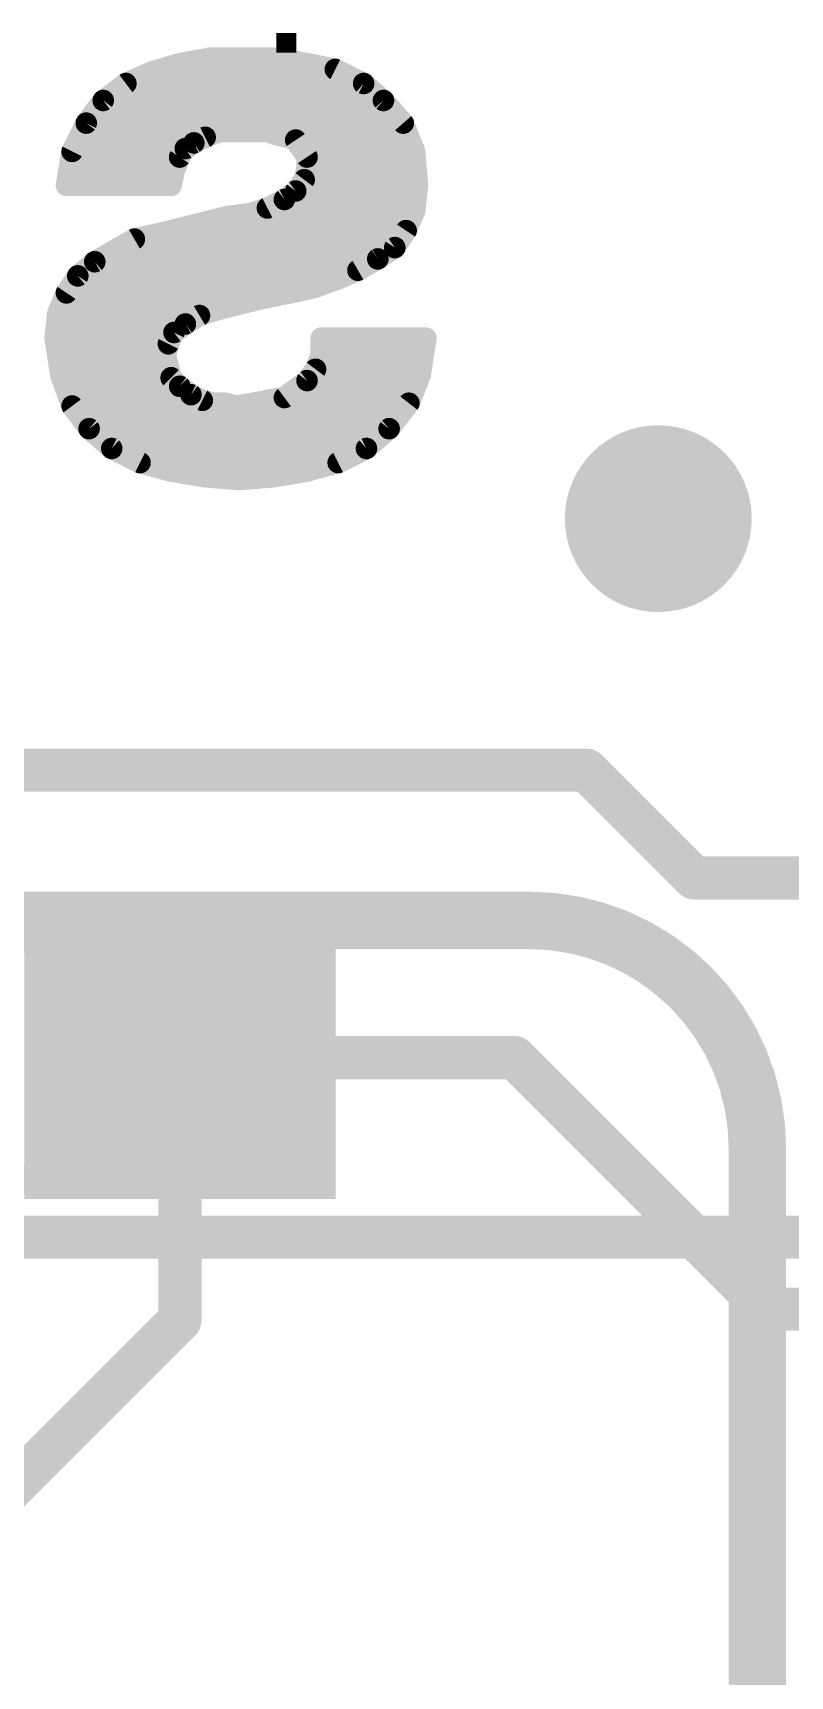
# Model space of a CAD drawing. Extents: x -41 to 66, y -18 to 26.
# Drawn here: x 19.38 to 22.06, y 16.23 to 22.04 of the extents above; entities that cross this region are included whole.
import ezdxf

# ---------------------------------------------------------------- set-up
doc = ezdxf.new("R2010")
doc.units = 0
for name, color, linetype in [('1', 12, 'CONTINUOUS'), ('16', 132, 'CONTINUOUS'), ('18', 110, 'CONTINUOUS'), ('21', 41, 'CONTINUOUS'), ('22', 40, 'CONTINUOUS'), ('51', 53, 'CONTINUOUS')]:
    doc.layers.add(name, color=color, linetype=linetype)

# ---------------------------------------------------------------- blocks, each defined once
blk = doc.blocks.new('RECT')
blk.add_solid([(-0.5, -0.5), (0.5, -0.5), (-0.5, 0.5), (0.5, 0.5)])
blk = doc.blocks.new('ROUNDV')
at = {"const_width": 0.5}
blk.add_lwpolyline([(0, -0.25, 1), (0, 0.25, 1), (0, -0.25)], format="xyb", dxfattribs=at)

msp = doc.modelspace()

# ---------------------------------------------------------------- linework, layer by layer
at = {"layer": '1', "const_width": 0.1524}
for points in [[(21.336, 19.431), (19.304, 19.431)], [(21.717, 19.05), (21.336, 19.431)], [(23.026, 19.05), (21.717, 19.05)], [(19.9, 17.487), (19.9, 18.415)], [(21.082, 18.415), (19.9, 18.415)], [(21.971, 17.526), (21.082, 18.415)], [(23.026, 17.526), (21.971, 17.526)], [(19.05, 16.637), (19.9, 17.487)]]:
    msp.add_lwpolyline(points, dxfattribs=at)
at = {"layer": '1', "const_width": 0.0762}
for points in [[(21.3629, 19.4579, 1), (21.3091, 19.4041)], [(21.336, 19.3929, 1), (21.336, 19.4691)], [(21.717, 19.0881, 1), (21.717, 19.0119)], [(21.6901, 19.0231, 1), (21.7439, 19.0769)], [(19.9381, 18.415, 1), (19.8619, 18.415)], [(19.9, 18.4531, 1), (19.9, 18.3769)], [(21.1089, 18.4419, 1), (21.0551, 18.3881)], [(21.082, 18.3769, 1), (21.082, 18.4531)], [(21.971, 17.5641, 1), (21.971, 17.4879)], [(19.9269, 17.4601, 1), (19.8731, 17.5139)], [(21.9441, 17.4991, 1), (21.9979, 17.5529)], [(19.8619, 17.487, 1), (19.9381, 17.487)]]:
    msp.add_lwpolyline(points, format="xyb", dxfattribs=at)
at = {"layer": '16', "const_width": 0.1524}
msp.add_lwpolyline([(27.5336, 17.78), (17.907, 17.78)], dxfattribs=at)
at = {"layer": '22'}
for points, const_width in [([(19.899, 21.928), (19.799, 21.898)], 0.0762), ([(20.009, 21.948), (19.899, 21.928)], 0.0762), ([(19.9958, 21.9456), (20.2522, 21.9456)], 0.0762), ([(20.239, 21.948), (20.009, 21.948)], 0.0762), ([(20.349, 21.928), (20.239, 21.948)], 0.0762), ([(20.449, 21.908), (20.349, 21.928)], 0.0762), ([(19.799, 21.898), (19.709, 21.858)], 0.0762), ([(19.7347, 21.8694), (20.5262, 21.8694)], 0.0762), ([(20.549, 21.858), (20.449, 21.908)], 0.0762), ([(19.709, 21.858), (19.629, 21.798)], 0.0762), ([(20.619, 21.798), (20.549, 21.858)], 0.0762), ([(19.629, 21.798), (19.569, 21.718)], 0.0762), ([(19.6254, 21.7932), (20.6232, 21.7932)], 0.0762), ([(20.689, 21.718), (20.619, 21.798)], 0.0762), ([(19.569, 21.718), (19.519, 21.618)], 0.0762), ([(19.5685, 21.717), (20.6894, 21.717)], 0.0762), ([(19.989, 21.668), (20.039, 21.688)], 0.0762), ([(20.039, 21.688), (20.209, 21.688)], 0.0762), ([(20.209, 21.688), (20.239, 21.678)], 0.0762), ([(20.729, 21.618), (20.689, 21.718)], 0.0762), ([(19.5304, 21.6408), (19.9382, 21.6408)], 0.0762), ([(19.899, 21.598), (19.919, 21.628)], 0.0762), ([(19.919, 21.628), (19.949, 21.648)], 0.0762), ([(19.949, 21.648), (19.989, 21.668)], 0.0762), ([(20.239, 21.678), (20.279, 21.668)], 0.0762), ([(20.279, 21.668), (20.309, 21.658)], 0.0762), ([(20.309, 21.658), (20.349, 21.598)], 0.0762), ([(20.3205, 21.6408), (20.7199, 21.6408)], 0.0762), ([(19.519, 21.618), (19.499, 21.498)], 0.0762), ([(19.879, 21.548), (19.899, 21.598)], 0.0762), ([(20.349, 21.598), (20.349, 21.558)], 0.0762), ([(20.739, 21.498), (20.729, 21.618)], 0.0762), ([(19.5101, 21.5646), (19.8856, 21.5646)], 0.0762), ([(19.869, 21.498), (19.879, 21.548)], 0.0762), ([(20.339, 21.518), (20.309, 21.478)], 0.0762), ([(20.349, 21.558), (20.339, 21.518)], 0.0762), ([(20.349, 21.5646), (20.7335, 21.5646)], 0.0762), ([(19.499, 21.498), (19.869, 21.498)], 0.0762), ([(20.309, 21.478), (20.269, 21.448)], 0.0762), ([(20.3168, 21.4884), (20.7379, 21.4884)], 0.0762), ([(20.729, 21.408), (20.739, 21.498)], 0.0762), ([(20.149, 21.398), (20.069, 21.388)], 0.0762), ([(20.209, 21.418), (20.149, 21.398)], 0.0762), ([(20.1916, 21.4122), (20.7295, 21.4122)], 0.0762), ([(20.269, 21.448), (20.209, 21.418)], 0.0762), ([(20.699, 21.338), (20.729, 21.408)], 0.0762), ([(20.069, 21.388), (19.829, 21.328)], 0.0762), ([(20.659, 21.278), (20.699, 21.338)], 0.0762), ([(19.739, 21.308), (19.599, 21.228)], 0.0762), ([(19.829, 21.328), (19.739, 21.308)], 0.0762), ([(19.861, 21.336), (20.6977, 21.336)], 0.0762), ([(20.599, 21.238), (20.659, 21.278)], 0.0762), ([(19.599, 21.228), (19.539, 21.178)], 0.0762), ([(19.6547, 21.2598), (20.6317, 21.2598)], 0.0762), ([(20.529, 21.198), (20.599, 21.238)], 0.0762), ([(19.539, 21.178), (19.499, 21.118)], 0.0762), ([(19.5457, 21.1836), (20.4954, 21.1836)], 0.0762), ([(20.379, 21.138), (20.459, 21.168)], 0.0762), ([(20.459, 21.168), (20.529, 21.198)], 0.0762), ([(19.499, 21.118), (19.469, 21.048)], 0.0762), ([(19.4945, 21.1074), (20.236, 21.1074)], 0.0762), ([(20.189, 21.098), (20.289, 21.118)], 0.0762), ([(20.289, 21.118), (20.379, 21.138)], 0.0762), ([(19.469, 21.048), (19.459, 20.958)], 0.0762), ([(19.969, 21.038), (20.029, 21.058)], 0.0762), ([(20.029, 21.058), (20.189, 21.098)], 0.0762), ([(19.4671, 21.0312), (19.9577, 21.0312)], 0.0762), ([(19.879, 20.978), (19.919, 21.008)], 0.0762), ([(19.919, 21.008), (19.969, 21.038)], 0.0762), ([(19.459, 20.958), (19.479, 20.828)], 0.0762), ([(19.4595, 20.955), (19.8675, 20.955)], 0.0762), ([(19.849, 20.898), (19.859, 20.938)], 0.0762), ([(19.859, 20.938), (19.879, 20.978)], 0.0762), ([(20.399, 20.958), (20.399, 20.898)], 0.0762), ([(20.769, 20.958), (20.399, 20.958)], 0.0762), ([(20.399, 20.955), (20.7685, 20.955)], 0.0762), ([(20.749, 20.828), (20.769, 20.958)], 0.0762), ([(19.4712, 20.8788), (19.8538, 20.8788)], 0.0762), ([(19.869, 20.818), (19.849, 20.898)], 0.0762), ([(20.399, 20.898), (20.379, 20.848)], 0.0762), ([(20.3913, 20.8788), (20.7568, 20.8788)], 0.0762), ([(19.479, 20.828), (19.519, 20.718)], 0.0762), ([(19.899, 20.788), (19.869, 20.818)], 0.0762), ([(20.379, 20.848), (20.349, 20.808)], 0.0762), ([(20.709, 20.728), (20.749, 20.828)], 0.0762), ([(19.4882, 20.8026), (19.8844, 20.8026)], 0.0762), ([(19.939, 20.758), (19.899, 20.788)], 0.0762), ([(19.979, 20.738), (19.939, 20.758)], 0.0762), ([(20.349, 20.808), (20.269, 20.748)], 0.0762), ([(20.3418, 20.8026), (20.7388, 20.8026)], 0.0762), ([(19.5159, 20.7264), (20.0654, 20.7264)], 0.0762), ([(19.519, 20.718), (19.579, 20.638)], 0.0762), ([(20.019, 20.728), (19.979, 20.738)], 0.0762), ([(20.059, 20.728), (20.019, 20.728)], 0.0762), ([(20.099, 20.718), (20.059, 20.728)], 0.0762), ([(20.159, 20.728), (20.099, 20.718)], 0.0762), ([(20.1494, 20.7264), (20.7078, 20.7264)], 0.0762), ([(20.209, 20.738), (20.159, 20.728)], 0.0762), ([(20.269, 20.748), (20.209, 20.738)], 0.0762), ([(20.639, 20.638), (20.709, 20.728)], 0.0762), ([(19.5699, 20.6502), (20.6485, 20.6502)], 0.0762), ([(19.579, 20.638), (19.659, 20.568)], 0.0762), ([(20.559, 20.568), (20.639, 20.638)], 0.0762), ([(19.6521, 20.574), (20.5659, 20.574)], 0.0762), ([(19.659, 20.568), (19.759, 20.518)], 0.0762), ([(20.459, 20.518), (20.559, 20.568)], 0.0762), ([(19.759, 20.518), (19.869, 20.488)], 0.0762), ([(19.8331, 20.4978), (20.3849, 20.4978)], 0.0762), ([(19.869, 20.488), (19.989, 20.468)], 0.0762), ([(19.989, 20.468), (20.109, 20.458)], 0.0762), ([(20.109, 20.458), (20.229, 20.468)], 0.0762), ([(20.229, 20.468), (20.349, 20.488)], 0.0762), ([(20.349, 20.488), (20.459, 20.518)], 0.0762), ([(16.94, 18.9), (21.1338, 18.9)], 0.2032), ([(21.94, 18.0938), (21.94, 16.1)], 0.2032)]:
    msp.add_lwpolyline(points, dxfattribs=dict(at, const_width=const_width))
for points, const_width in [([(19.8956, 21.9467, 1), (19.9024, 21.9093)], 0.0381), ([(19.9045, 21.9098, 1), (19.8935, 21.9462)], 0.0381), ([(19.9958, 21.9647, 1), (19.9958, 21.9266)], 0.0381), ([(20.009, 21.9671, 1), (20.009, 21.929)], 0.0381), ([(20.0124, 21.9293, 1), (20.0056, 21.9667)], 0.0381), ([(20.2424, 21.9667, 1), (20.2356, 21.9293)], 0.0381), ([(20.239, 21.929, 1), (20.239, 21.9671)], 0.0381), ([(20.2522, 21.9266, 1), (20.2522, 21.9647)], 0.0381), ([(20.3527, 21.9467, 1), (20.3453, 21.9093)], 0.0381), ([(20.3456, 21.9093, 1), (20.3524, 21.9467)], 0.0381), ([(19.7347, 21.8885, 1), (19.7347, 21.8504)], 0.0381), ([(19.7935, 21.9162, 1), (19.8045, 21.8798)], 0.0381), ([(19.8067, 21.8806, 1), (19.7913, 21.9154)], 0.0381), ([(20.4575, 21.925, 1), (20.4405, 21.891)], 0.0381), ([(20.4453, 21.8893, 1), (20.4527, 21.9267)], 0.0381), ([(20.5262, 21.8504, 1), (20.5262, 21.8885)], 0.0381), ([(19.7013, 21.8754, 1), (19.7167, 21.8406)], 0.0381), ([(19.7204, 21.8428, 1), (19.6976, 21.8732)], 0.0381), ([(20.5614, 21.8725, 1), (20.5366, 21.8435)], 0.0381), ([(20.5405, 21.841, 1), (20.5575, 21.875)], 0.0381), ([(19.6254, 21.8123, 1), (19.6254, 21.7742)], 0.0381), ([(19.6176, 21.8132, 1), (19.6404, 21.7828)], 0.0381), ([(19.6442, 21.7866, 1), (19.6138, 21.8094)], 0.0381), ([(20.6333, 21.8105, 1), (20.6047, 21.7855)], 0.0381), ([(20.6066, 21.7835, 1), (20.6314, 21.8125)], 0.0381), ([(20.6232, 21.7742, 1), (20.6232, 21.8123)], 0.0381), ([(19.5685, 21.7361, 1), (19.5685, 21.698)], 0.0381), ([(19.5538, 21.7294, 1), (19.5842, 21.7066)], 0.0381), ([(19.586, 21.7095, 1), (19.552, 21.7265)], 0.0381), ([(20.039, 21.7071, 1), (20.039, 21.669)], 0.0381), ([(20.0461, 21.6703, 1), (20.0319, 21.7057)], 0.0381), ([(20.215, 21.7061, 1), (20.203, 21.6699)], 0.0381), ([(20.209, 21.669, 1), (20.209, 21.7071)], 0.0381), ([(20.7067, 21.7251, 1), (20.6713, 21.7109)], 0.0381), ([(20.6747, 21.7055, 1), (20.7033, 21.7305)], 0.0381), ([(20.6894, 21.698, 1), (20.6894, 21.7361)], 0.0381), ([(19.5304, 21.6599, 1), (19.5304, 21.6218)], 0.0381), ([(19.9349, 21.6174, 1), (19.9031, 21.6386)], 0.0381), ([(19.9405, 21.665, 1), (19.9575, 21.631)], 0.0381), ([(19.9382, 21.6218, 1), (19.9382, 21.6599)], 0.0381), ([(19.9596, 21.6321, 1), (19.9384, 21.6639)], 0.0381), ([(19.9819, 21.6857, 1), (19.9961, 21.6503)], 0.0381), ([(19.9975, 21.651, 1), (19.9805, 21.685)], 0.0381), ([(20.2436, 21.6965, 1), (20.2344, 21.6595)], 0.0381), ([(20.233, 21.6599, 1), (20.245, 21.6961)], 0.0381), ([(20.285, 21.6861, 1), (20.273, 21.6499)], 0.0381), ([(20.2744, 21.6495, 1), (20.2836, 21.6865)], 0.0381), ([(20.3249, 21.6686, 1), (20.2931, 21.6474)], 0.0381), ([(20.3205, 21.6599, 1), (20.3205, 21.6218)], 0.0381), ([(20.303, 21.6399, 1), (20.315, 21.6761)], 0.0381), ([(20.7199, 21.6218, 1), (20.7199, 21.6599)], 0.0381), ([(19.502, 21.6265, 1), (19.536, 21.6095)], 0.0381), ([(19.5378, 21.6149, 1), (19.5002, 21.6211)], 0.0381), ([(19.8831, 21.6086, 1), (19.9149, 21.5874)], 0.0381), ([(19.9167, 21.5909, 1), (19.8813, 21.6051)], 0.0381), ([(19.9084, 21.6439, 1), (19.9296, 21.6121)], 0.0381), ([(20.3681, 21.598, 1), (20.33, 21.598)], 0.0381), ([(20.3331, 21.5874, 1), (20.3649, 21.6086)], 0.0381), ([(20.748, 21.6196, 1), (20.71, 21.6164)], 0.0381), ([(20.7113, 21.6109, 1), (20.7467, 21.6251)], 0.0381), ([(19.5101, 21.5837, 1), (19.5101, 21.5456)], 0.0381), ([(19.8613, 21.5551, 1), (19.8967, 21.5409)], 0.0381), ([(19.8977, 21.5443, 1), (19.8603, 21.5517)], 0.0381), ([(19.8856, 21.5456, 1), (19.8856, 21.5837)], 0.0381), ([(20.3542, 21.5066, 1), (20.3238, 21.5294)], 0.0381), ([(20.349, 21.5837, 1), (20.349, 21.5456)], 0.0381), ([(20.33, 21.558, 1), (20.3681, 21.558)], 0.0381), ([(20.3675, 21.5534, 1), (20.3305, 21.5626)], 0.0381), ([(20.7335, 21.5456, 1), (20.7335, 21.5837)], 0.0381), ([(19.499, 21.5171, 1), (19.499, 21.479)], 0.0381), ([(19.4802, 21.5011, 1), (19.5178, 21.4949)], 0.0381), ([(19.8503, 21.5017, 1), (19.8877, 21.4943)], 0.0381), ([(19.869, 21.479, 1), (19.869, 21.5171)], 0.0381), ([(20.2938, 21.4894, 1), (20.3242, 21.4666)], 0.0381), ([(20.3204, 21.4628, 1), (20.2976, 21.4932)], 0.0381), ([(20.3168, 21.5075, 1), (20.3168, 21.4694)], 0.0381), ([(20.3205, 21.5226, 1), (20.3575, 21.5134)], 0.0381), ([(20.72, 21.4964, 1), (20.758, 21.4996)], 0.0381), ([(20.7579, 21.4959, 1), (20.7201, 21.5001)], 0.0381), ([(20.7379, 21.4694, 1), (20.7379, 21.5075)], 0.0381), ([(20.143, 21.4161, 1), (20.155, 21.3799)], 0.0381), ([(20.1514, 21.3791, 1), (20.1466, 21.4169)], 0.0381), ([(20.1916, 21.4313, 1), (20.1916, 21.3932)], 0.0381), ([(20.2005, 21.435, 1), (20.2175, 21.401)], 0.0381), ([(20.215, 21.3999, 1), (20.203, 21.4361)], 0.0381), ([(20.2576, 21.4632, 1), (20.2804, 21.4328)], 0.0381), ([(20.2775, 21.431, 1), (20.2605, 21.465)], 0.0381), ([(20.7465, 21.4005, 1), (20.7115, 21.4155)], 0.0381), ([(20.7295, 21.3932, 1), (20.7295, 21.4313)], 0.0381), ([(20.0666, 21.4069, 1), (20.0714, 21.3691)], 0.0381), ([(20.0736, 21.3695, 1), (20.0644, 21.4065)], 0.0381), ([(20.7149, 21.3274, 1), (20.6831, 21.3486)], 0.0381), ([(20.7101, 21.4101, 1), (20.7479, 21.4059)], 0.0381), ([(19.7349, 21.3266, 1), (19.7431, 21.2894)], 0.0381), ([(19.7485, 21.2915, 1), (19.7295, 21.3245)], 0.0381), ([(19.8244, 21.3465, 1), (19.8336, 21.3095)], 0.0381), ([(19.8331, 21.3094, 1), (19.8249, 21.3466)], 0.0381), ([(19.861, 21.3551, 1), (19.861, 21.317)], 0.0381), ([(20.6696, 21.2621, 1), (20.6484, 21.2939)], 0.0381), ([(20.6815, 21.3455, 1), (20.7165, 21.3305)], 0.0381), ([(20.6977, 21.317, 1), (20.6977, 21.3551)], 0.0381), ([(19.5895, 21.2445, 1), (19.6085, 21.2115)], 0.0381), ([(19.6112, 21.2134, 1), (19.5868, 21.2426)], 0.0381), ([(19.6547, 21.2789, 1), (19.6547, 21.2408)], 0.0381), ([(20.5884, 21.2539, 1), (20.6096, 21.2221)], 0.0381), ([(20.6085, 21.2215, 1), (20.5895, 21.2545)], 0.0381), ([(20.6317, 21.2408, 1), (20.6317, 21.2789)], 0.0381), ([(20.6431, 21.2886, 1), (20.6749, 21.2674)], 0.0381), ([(19.5268, 21.1926, 1), (19.5512, 21.1634)], 0.0381), ([(19.5549, 21.1674, 1), (19.5231, 21.1886)], 0.0381), ([(19.5457, 21.2027, 1), (19.5457, 21.1646)], 0.0381), ([(20.4515, 21.1855, 1), (20.4665, 21.1505)], 0.0381), ([(20.4657, 21.1502, 1), (20.4523, 21.1858)], 0.0381), ([(20.4954, 21.1646, 1), (20.4954, 21.2027)], 0.0381), ([(20.5195, 21.2145, 1), (20.5385, 21.1815)], 0.0381), ([(20.5365, 21.1805, 1), (20.5215, 21.2155)], 0.0381), ([(19.4945, 21.1265, 1), (19.4945, 21.0884)], 0.0381), ([(19.4831, 21.1286, 1), (19.5149, 21.1074)], 0.0381), ([(19.5165, 21.1105, 1), (19.4815, 21.1255)], 0.0381), ([(20.236, 21.0884, 1), (20.236, 21.1265)], 0.0381), ([(20.2849, 21.1366, 1), (20.2931, 21.0994)], 0.0381), ([(20.2927, 21.0993, 1), (20.2853, 21.1367)], 0.0381), ([(20.3723, 21.1558, 1), (20.3857, 21.1202)], 0.0381), ([(20.3831, 21.1194, 1), (20.3749, 21.1566)], 0.0381), ([(19.4879, 21.0459, 1), (19.4501, 21.0501)], 0.0381), ([(20.0244, 21.0765, 1), (20.0336, 21.0395)], 0.0381), ([(20.035, 21.0399, 1), (20.023, 21.0761)], 0.0381), ([(20.1853, 21.1167, 1), (20.1927, 21.0793)], 0.0381), ([(20.1936, 21.0795, 1), (20.1844, 21.1165)], 0.0381), ([(19.4671, 21.0503, 1), (19.4671, 21.0122)], 0.0381), ([(19.4515, 21.0555, 1), (19.4865, 21.0405)], 0.0381), ([(19.9092, 21.0243, 1), (19.9288, 20.9917)], 0.0381), ([(19.9304, 20.9928, 1), (19.9076, 21.0232)], 0.0381), ([(19.963, 21.0561, 1), (19.975, 21.0199)], 0.0381), ([(19.9577, 21.0122, 1), (19.9577, 21.0503)], 0.0381), ([(19.9788, 21.0217, 1), (19.9592, 21.0543)], 0.0381), ([(19.4778, 20.9609, 1), (19.4402, 20.9551)], 0.0381), ([(19.4401, 20.9601, 1), (19.4779, 20.9559)], 0.0381), ([(19.4595, 20.9741, 1), (19.4595, 20.936)], 0.0381), ([(19.8775, 20.9334, 1), (19.8405, 20.9426)], 0.0381), ([(19.8676, 20.9932, 1), (19.8904, 20.9628)], 0.0381), ([(19.896, 20.9695, 1), (19.862, 20.9865)], 0.0381), ([(19.8675, 20.936, 1), (19.8675, 20.9741)], 0.0381), ([(20.399, 20.9771, 1), (20.399, 20.939)], 0.0381), ([(20.4181, 20.958, 1), (20.38, 20.958)], 0.0381), ([(20.399, 20.9741, 1), (20.399, 20.936)], 0.0381), ([(20.7878, 20.9551, 1), (20.7502, 20.9609)], 0.0381), ([(20.7685, 20.936, 1), (20.7685, 20.9741)], 0.0381), ([(20.769, 20.939, 1), (20.769, 20.9771)], 0.0381), ([(19.4712, 20.8979, 1), (19.4712, 20.8598)], 0.0381), ([(19.8675, 20.9026, 1), (19.8305, 20.8934)], 0.0381), ([(19.8305, 20.9026, 1), (19.8675, 20.8934)], 0.0381), ([(19.842, 20.9465, 1), (19.876, 20.9295)], 0.0381), ([(19.8538, 20.8598, 1), (19.8538, 20.8979)], 0.0381), ([(20.3913, 20.8979, 1), (20.3913, 20.8598)], 0.0381), ([(20.38, 20.898, 1), (20.4181, 20.898)], 0.0381), ([(20.4167, 20.8909, 1), (20.3813, 20.9051)], 0.0381), ([(20.7568, 20.8598, 1), (20.7568, 20.8979)], 0.0381), ([(19.4969, 20.8345, 1), (19.4611, 20.8215)], 0.0381), ([(19.8825, 20.8315, 1), (19.8555, 20.8045)], 0.0381), ([(20.3613, 20.8551, 1), (20.3967, 20.8409)], 0.0381), ([(20.3942, 20.8366, 1), (20.3638, 20.8594)], 0.0381), ([(20.7667, 20.8209, 1), (20.7313, 20.8351)], 0.0381), ([(19.4602, 20.8251, 1), (19.4978, 20.8309)], 0.0381), ([(19.4882, 20.8217, 1), (19.4882, 20.7836)], 0.0381), ([(19.8505, 20.8134, 1), (19.8875, 20.8226)], 0.0381), ([(19.9104, 20.8032, 1), (19.8876, 20.7728)], 0.0381), ([(19.8844, 20.7836, 1), (19.8844, 20.8217)], 0.0381), ([(19.8855, 20.7745, 1), (19.9125, 20.8015)], 0.0381), ([(19.9475, 20.775, 1), (19.9305, 20.741)], 0.0381), ([(20.3418, 20.8217, 1), (20.3418, 20.7836)], 0.0381), ([(20.3338, 20.8194, 1), (20.3642, 20.7966)], 0.0381), ([(20.3604, 20.7928, 1), (20.3376, 20.8232)], 0.0381), ([(20.7302, 20.8309, 1), (20.7678, 20.8251)], 0.0381), ([(20.7388, 20.7836, 1), (20.7388, 20.8217)], 0.0381), ([(19.5159, 20.7455, 1), (19.5159, 20.7074)], 0.0381), ([(19.5342, 20.7294, 1), (19.5038, 20.7066)], 0.0381), ([(19.5011, 20.7115, 1), (19.5369, 20.7245)], 0.0381), ([(19.9276, 20.7428, 1), (19.9504, 20.7732)], 0.0381), ([(19.9836, 20.7565, 1), (19.9744, 20.7195)], 0.0381), ([(19.9705, 20.721, 1), (19.9875, 20.755)], 0.0381), ([(20.019, 20.7471, 1), (20.019, 20.709)], 0.0381), ([(20.0144, 20.7095, 1), (20.0236, 20.7465)], 0.0381), ([(20.0636, 20.7465, 1), (20.0544, 20.7095)], 0.0381), ([(20.059, 20.709, 1), (20.059, 20.7471)], 0.0381), ([(20.0654, 20.7074, 1), (20.0654, 20.7455)], 0.0381), ([(20.0959, 20.7368, 1), (20.1021, 20.6992)], 0.0381), ([(20.0944, 20.6995, 1), (20.1036, 20.7365)], 0.0381), ([(20.1494, 20.7455, 1), (20.1494, 20.7074)], 0.0381), ([(20.1553, 20.7467, 1), (20.1627, 20.7093)], 0.0381), ([(20.1621, 20.7092, 1), (20.1559, 20.7468)], 0.0381), ([(20.2059, 20.7568, 1), (20.2121, 20.7192)], 0.0381), ([(20.2127, 20.7193, 1), (20.2053, 20.7567)], 0.0381), ([(20.2576, 20.7632, 1), (20.2804, 20.7328)], 0.0381), ([(20.2721, 20.7292, 1), (20.2659, 20.7668)], 0.0381), ([(20.6913, 20.7351, 1), (20.7267, 20.7209)], 0.0381), ([(20.724, 20.7163, 1), (20.694, 20.7397)], 0.0381), ([(20.7078, 20.7074, 1), (20.7078, 20.7455)], 0.0381), ([(19.5699, 20.6693, 1), (19.5699, 20.6312)], 0.0381), ([(20.6485, 20.6312, 1), (20.6485, 20.6693)], 0.0381), ([(19.5915, 20.6523, 1), (19.5665, 20.6237)], 0.0381), ([(19.5638, 20.6266, 1), (19.5942, 20.6494)], 0.0381), ([(20.624, 20.6497, 1), (20.654, 20.6263)], 0.0381), ([(20.6515, 20.6237, 1), (20.6265, 20.6523)], 0.0381), ([(19.6521, 20.5931, 1), (19.6521, 20.555)], 0.0381), ([(19.6675, 20.585, 1), (19.6505, 20.551)], 0.0381), ([(19.6465, 20.5537, 1), (19.6715, 20.5823)], 0.0381), ([(20.5465, 20.5823, 1), (20.5715, 20.5537)], 0.0381), ([(20.5675, 20.551, 1), (20.5505, 20.585)], 0.0381), ([(20.5659, 20.555, 1), (20.5659, 20.5931)], 0.0381), ([(19.764, 20.5364, 1), (19.754, 20.4996)], 0.0381), ([(19.7505, 20.501, 1), (19.7675, 20.535)], 0.0381), ([(19.8331, 20.5169, 1), (19.8331, 20.4788)], 0.0381), ([(19.8721, 20.5068, 1), (19.8659, 20.4692)], 0.0381), ([(19.864, 20.4696, 1), (19.874, 20.5064)], 0.0381), ([(19.9906, 20.487, 1), (19.9874, 20.449)], 0.0381), ([(19.9859, 20.4492, 1), (19.9921, 20.4868)], 0.0381), ([(20.2259, 20.4868, 1), (20.2321, 20.4492)], 0.0381), ([(20.2306, 20.449, 1), (20.2274, 20.487)], 0.0381), ([(20.344, 20.5064, 1), (20.354, 20.4696)], 0.0381), ([(20.3521, 20.4692, 1), (20.3459, 20.5068)], 0.0381), ([(20.3849, 20.4788, 1), (20.3849, 20.5169)], 0.0381), ([(20.4505, 20.535, 1), (20.4675, 20.501)], 0.0381), ([(20.464, 20.4996, 1), (20.454, 20.5364)], 0.0381), ([(20.1074, 20.477, 1), (20.1106, 20.439)], 0.0381), ([(20.1074, 20.439, 1), (20.1106, 20.477)], 0.0381), ([(21.94, 18.0938, 0.4142), (21.1338, 18.9)], 0.2032), ([(21.1338, 18.9508, 1), (21.1338, 18.8492)], 0.1016), ([(21.1338, 18.8492, 1), (21.1338, 18.9508)], 0.1016), ([(21.9908, 18.0938, 1), (21.8892, 18.0938)], 0.1016), ([(21.8892, 18.0938, 1), (21.9908, 18.0938)], 0.1016)]:
    msp.add_lwpolyline(points, format="xyb", dxfattribs=dict(at, const_width=const_width))
at = {"layer": '51', "const_width": 0.1016}
for points in [[(19.406, 18.834), (18.694, 18.834)], [(19.406, 17.983), (18.694, 17.983)]]:
    msp.add_lwpolyline(points, dxfattribs=at)
at = {"layer": '51', "const_width": 0.0508}
for points in [[(19.406, 18.8086, 1), (19.406, 18.8594)], [(19.406, 17.9576, 1), (19.406, 18.0084)]]:
    msp.add_lwpolyline(points, format="xyb", dxfattribs=at)

# ---------------------------------------------------------------- block references
at = {"layer": '1', "xscale": 1.1, "rotation": 180}
msp.add_blockref('RECT', (19.9, 18.415), dxfattribs=at)
at = {"layer": '18', "xscale": 0.6604, "yscale": 0.6604}
msp.add_blockref('ROUNDV', (21.59, 20.32), dxfattribs=at)
msp.add_blockref('ROUNDV', (21.59, 20.32), dxfattribs=at)
at = {"layer": '21', "xscale": 0.07, "yscale": 0.07}
msp.add_blockref('RECT', (20.276, 22.002), dxfattribs=at)
at = {"layer": '51', "xscale": 0.5001, "yscale": 0.95, "rotation": 180}
msp.add_blockref('RECT', (19.6381, 18.4099), dxfattribs=at)

doc.saveas('drawing.dxf')
